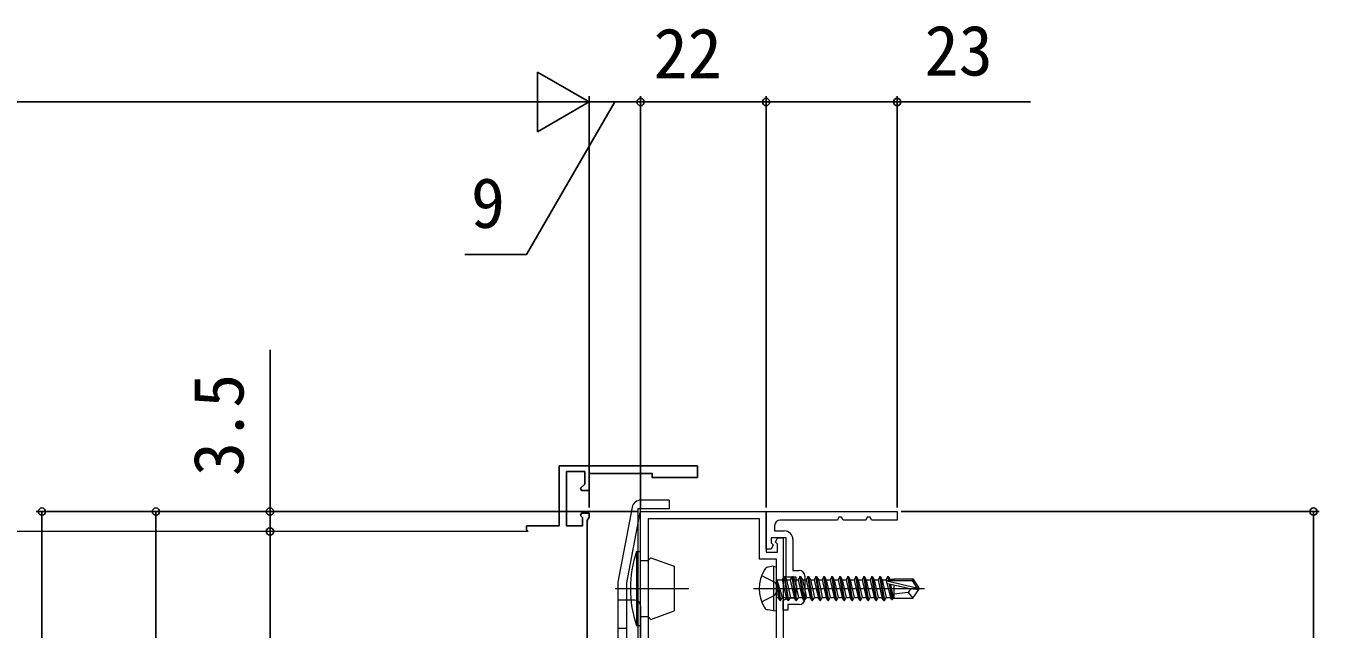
# Model space of a CAD drawing. Units: millimetres, scale not verified. Extents: x -525 to 525, y -783 to 779.
# Drawn here: x 66.8 to 293.7, y -227.7 to -122 of the extents above; entities that cross this region are included whole.
import ezdxf
from ezdxf.enums import TextEntityAlignment as Align

# ---------------------------------------------------------------- set-up
doc = ezdxf.new("R2010")
doc.units = ezdxf.units.MM
doc.header["$LTSCALE"] = 4
doc.layers.add('0-3_YKK_11E', color=7, linetype='Continuous')
doc.layers.add('0-6_YKK_D', color=6, linetype='Continuous')
doc.layers.add('0-4_YKK_12', color=2, linetype='Continuous', lineweight=18)
doc.layers.add('0-5_YKK_13', color=4, linetype='Continuous', lineweight=18)
doc.styles.add('ＭＳ ゴシック', font='')
doc.styles.get('ＭＳ ゴシック').set_extended_font_data('MS Gothic')

msp = doc.modelspace()

# ---------------------------------------------------------------- linework, layer by layer
at = {"layer": '0-3_YKK_11E'}
for p, q in [((160.354, -199.13), (184.654, -199.13)), ((160.354, -209.63), (160.354, -199.13)), ((184.654, -199.13), (184.654, -201.13)), ((154.654, -209.63), (160.354, -209.63)), ((154.654, -210.33), (154.654, -209.63)), ((154.954, -210.63), (154.654, -210.33))]:
    msp.add_line(p, q, dxfattribs=at)
msp.add_lwpolyline([(184.654, -201.13), (176.654, -201.13), (176.654, -200.43), (165.654, -200.43), (165.654, -203.43), (164.278, -203.43), (164.118, -203.042), (164.854, -202.305), (164.854, -200.13), (161.654, -200.13), (161.654, -209.63), (164.454, -209.63), (164.454, -208.154), (164.118, -207.817), (164.278, -207.43), (165.654, -207.43), (165.654, -208.13), (165.454, -208.412), (165.254, -208.695), (165.254, -254.63), (164.701, -254.63)], dxfattribs=at)
at = {"layer": '0-4_YKK_12', "color": 211}
msp.add_line((203.454, -218.43), (203.454, -222.43), dxfattribs=at)
for points in [[(174.654, -263.63), (174.654, -207.13), (196.654, -207.13), (196.654, -214.23), (198.654, -214.23), (198.654, -212.854), (198.292, -212.492), (198.654, -211.73), (199.654, -211.73), (199.654, -277.562)], [(196.654, -207.13), (219.654, -207.13), (219.654, -208.63), (215.154, -208.63), (214.899, -208.13), (214.409, -208.13), (214.154, -208.63), (210.154, -208.63), (209.899, -208.13), (209.409, -208.13), (209.154, -208.63), (199.154, -208.63)], [(202.454, -223.43), (200.454, -223.43), (200.454, -224.43), (199.654, -224.43), (199.654, -222.73), (200.454, -222.23), (201.954, -222.23), (201.954, -220.888), (202.074, -220.705), (202.074, -220.155), (201.954, -219.971), (201.954, -218.63), (200.154, -218.63), (200.154, -211.73), (197.554, -211.73), (197.554, -212.605), (197.916, -212.967), (197.554, -213.73), (196.654, -213.73), (196.654, -207.13)], [(198.154, -209.63), (198.154, -210.53), (199.854, -210.53)], [(201.354, -212.03), (201.354, -217.43), (202.454, -217.43)]]:
    msp.add_lwpolyline(points, dxfattribs=at)
msp.add_lwpolyline([(176.054, -264.43), (176.054, -208.33), (195.454, -208.33), (195.454, -215.43), (198.454, -215.43), (198.454, -231.33), (198.154, -231.63), (198.154, -236.63), (198.454, -236.93), (198.454, -249.33), (198.154, -249.63), (198.154, -264.43), (191.454, -264.43), (191.154, -264.13), (183.154, -264.13), (182.854, -264.43)], close=True, dxfattribs=at)
for centre, radius, start, end in [((199.154, -209.63), 1, 90.00001, 179.99999), ((199.854, -212.03), 1.5, 0.00001, 89.99999), ((202.454, -218.43), 1, 0.00001, 89.99999), ((202.454, -222.43), 1, 270.00001, 359.99999)]:
    msp.add_arc(centre, radius, start, end, dxfattribs=at)
at = {"layer": '0-5_YKK_13'}
for p, q in [((179.654, -205.13), (174.654, -205.13)), ((179.654, -205.13), (179.654, -206.63)), ((174.654, -206.63), (172.154, -219.63)), ((179.654, -206.63), (174.654, -206.63)), ((174.654, -317.63), (174.654, -206.63)), ((154.954, -210.63), (-13.846, -210.63)), ((173.94, -214.13), (174.654, -214.13)), ((173.94, -214.13), (173.94, -227.13)), ((174.654, -227.13), (174.654, -214.13)), ((180.554, -216.722), (180.554, -224.537)), ((197.954, -216.718), (196.979, -216.89)), ((197.954, -216.718), (197.954, -224.541)), ((197.954, -216.718), (198.454, -216.806)), ((198.454, -216.806), (198.454, -224.453)), ((172.154, -219.63), (172.154, -225.63)), ((199.104, -222.73), (198.504, -219.13)), ((198.504, -219.13), (198.604, -219.13)), ((198.504, -219.13), (198.786, -222.18)), ((198.604, -219.13), (199.204, -222.73)), ((199.522, -222.18), (198.604, -219.13)), ((198.654, -219.08), (199.486, -219.08)), ((199.804, -218.53), (199.486, -219.08)), ((199.486, -219.08), (200.186, -222.18)), ((200.504, -222.73), (199.804, -218.53)), ((199.804, -218.53), (199.904, -218.53)), ((199.904, -218.53), (200.222, -219.08)), ((199.904, -218.53), (200.604, -222.73)), ((200.222, -219.08), (200.922, -222.18)), ((200.222, -219.08), (200.886, -219.08)), ((201.204, -218.53), (200.886, -219.08)), ((200.886, -219.08), (201.586, -222.18)), ((201.904, -222.73), (201.204, -218.53)), ((201.204, -218.53), (201.304, -218.53)), ((201.304, -218.53), (202.004, -222.73)), ((201.622, -219.08), (202.286, -219.08)), ((202.604, -218.53), (202.286, -219.08)), ((202.286, -219.08), (202.986, -222.18)), ((203.304, -222.73), (202.604, -218.53)), ((202.604, -218.53), (202.704, -218.53)), ((202.704, -218.53), (203.404, -222.73)), ((203.022, -219.08), (203.686, -219.08)), ((204.004, -218.53), (203.686, -219.08)), ((203.686, -219.08), (204.386, -222.18)), ((204.704, -222.73), (204.004, -218.53)), ((204.004, -218.53), (204.104, -218.53)), ((204.104, -218.53), (204.804, -222.73)), ((204.422, -219.08), (205.086, -219.08)), ((205.404, -218.53), (205.086, -219.08)), ((205.086, -219.08), (205.786, -222.18)), ((206.104, -222.73), (205.404, -218.53)), ((205.404, -218.53), (205.504, -218.53)), ((205.504, -218.53), (206.204, -222.73)), ((205.822, -219.08), (206.486, -219.08)), ((206.804, -218.53), (206.486, -219.08)), ((206.486, -219.08), (207.186, -222.18)), ((207.504, -222.73), (206.804, -218.53)), ((206.904, -218.53), (207.222, -219.08)), ((207.222, -219.08), (207.572, -220.63)), ((207.222, -219.08), (207.886, -219.08)), ((208.204, -218.53), (207.886, -219.08)), ((207.886, -219.08), (208.586, -222.18)), ((208.904, -222.73), (208.204, -218.53)), ((208.304, -218.53), (208.622, -219.08)), ((208.622, -219.08), (208.972, -220.63)), ((208.622, -219.08), (209.286, -219.08)), ((209.604, -218.53), (209.286, -219.08)), ((209.286, -219.08), (209.986, -222.18)), ((210.304, -222.73), (209.604, -218.53)), ((209.704, -218.53), (210.022, -219.08)), ((210.022, -219.08), (210.372, -220.63)), ((210.022, -219.08), (210.686, -219.08)), ((211.004, -218.53), (210.686, -219.08)), ((210.686, -219.08), (211.386, -222.18)), ((211.704, -222.73), (211.004, -218.53)), ((211.104, -218.53), (211.422, -219.08)), ((211.422, -219.08), (212.122, -222.18)), ((212.404, -218.53), (212.086, -219.08)), ((212.404, -218.53), (212.504, -218.53)), ((213.104, -222.73), (212.404, -218.53)), ((212.504, -218.53), (212.822, -219.08)), ((212.822, -219.08), (213.522, -222.18)), ((213.804, -218.53), (213.486, -219.08)), ((213.804, -218.53), (213.904, -218.53)), ((214.504, -222.73), (213.804, -218.53)), ((213.904, -218.53), (214.222, -219.08)), ((214.222, -219.08), (214.922, -222.18)), ((215.204, -218.53), (214.886, -219.08)), ((215.204, -218.53), (215.304, -218.53)), ((215.904, -222.73), (215.204, -218.53)), ((215.304, -218.53), (215.622, -219.08)), ((215.622, -219.08), (216.322, -222.18)), ((216.604, -218.53), (216.286, -219.08)), ((216.604, -218.53), (216.704, -218.53)), ((217.304, -222.73), (216.604, -218.53)), ((216.704, -218.53), (217.022, -219.08)), ((217.022, -219.08), (217.722, -222.18)), ((217.022, -219.08), (217.686, -219.08)), ((218.004, -218.53), (217.686, -219.08)), ((217.686, -219.08), (217.769, -219.393)), ((217.841, -219.667), (218.502, -222.18)), ((217.844, -219.286), (223.092, -220.48)), ((217.947, -219.72), (221.948, -220.63)), ((218.004, -218.53), (218.126, -219.23)), ((218.104, -218.53), (218.226, -219.23)), ((218.223, -219.783), (218.704, -222.53)), ((218.327, -219.806), (218.804, -222.53)), ((218.346, -218.95), (219.054, -218.95)), ((218.346, -218.95), (218.395, -219.23)), ((218.502, -219.846), (218.931, -222.31)), ((219.054, -218.93), (222.408, -218.93)), ((219.054, -218.93), (219.054, -219.23)), ((222.408, -218.93), (222.249, -219.23)), ((222.408, -218.93), (223.454, -220.48)), ((170.168, -220.63), (183.1, -220.63)), ((194.454, -220.63), (224.454, -220.63)), ((198.654, -222.18), (198.786, -222.18)), ((199.104, -222.73), (198.786, -222.18)), ((199.204, -222.73), (199.522, -222.18)), ((199.522, -222.18), (200.186, -222.18)), ((200.504, -222.73), (200.186, -222.18)), ((200.604, -222.73), (200.922, -222.18)), ((200.922, -222.18), (201.586, -222.18)), ((201.904, -222.73), (201.586, -222.18)), ((202.004, -222.73), (202.322, -222.18)), ((202.322, -222.18), (202.986, -222.18)), ((203.304, -222.73), (202.986, -222.18)), ((203.404, -222.73), (203.722, -222.18)), ((203.722, -222.18), (204.386, -222.18)), ((204.704, -222.73), (204.386, -222.18)), ((204.804, -222.73), (205.122, -222.18)), ((205.122, -222.18), (205.786, -222.18)), ((206.104, -222.73), (205.786, -222.18)), ((206.172, -220.63), (206.522, -222.18)), ((206.204, -222.73), (206.522, -222.18)), ((206.522, -222.18), (207.186, -222.18)), ((207.504, -222.73), (207.186, -222.18)), ((207.604, -222.73), (207.922, -222.18)), ((208.904, -222.73), (208.586, -222.18)), ((209.004, -222.73), (209.322, -222.18)), ((210.304, -222.73), (209.986, -222.18)), ((210.404, -222.73), (210.722, -222.18)), ((211.704, -222.73), (211.386, -222.18)), ((211.804, -222.73), (212.122, -222.18)), ((212.122, -222.18), (212.786, -222.18)), ((213.104, -222.73), (212.786, -222.18)), ((213.522, -222.18), (214.186, -222.18)), ((214.504, -222.73), (214.186, -222.18)), ((214.922, -222.18), (215.586, -222.18)), ((215.904, -222.73), (215.586, -222.18)), ((216.322, -222.18), (216.986, -222.18)), ((217.304, -222.73), (216.986, -222.18)), ((217.722, -222.18), (218.502, -222.18)), ((218.704, -222.53), (218.502, -222.18)), ((219.054, -220.085), (219.054, -222.33)), ((221.554, -221.33), (222.408, -222.33)), ((221.948, -220.63), (223.454, -220.63)), ((221.948, -220.63), (223.454, -220.78)), ((222.408, -222.33), (223.454, -220.78)), ((223.092, -220.48), (223.454, -220.48)), ((223.454, -220.78), (223.454, -220.48)), ((173.654, -222.63), (170.654, -222.63)), ((174.654, -223.63), (174.654, -253.63)), ((197.954, -224.541), (196.979, -224.37)), ((197.954, -224.541), (198.454, -224.453)), ((199.104, -222.73), (199.204, -222.73)), ((199.104, -222.73), (199.204, -222.73)), ((200.504, -222.73), (200.604, -222.73)), ((201.904, -222.73), (202.004, -222.73)), ((203.304, -222.73), (203.404, -222.73)), ((204.704, -222.73), (204.804, -222.73)), ((206.104, -222.73), (206.204, -222.73)), ((207.504, -222.73), (207.604, -222.73)), ((208.904, -222.73), (209.004, -222.73)), ((210.304, -222.73), (210.404, -222.73)), ((211.704, -222.73), (211.804, -222.73)), ((213.104, -222.73), (213.204, -222.73)), ((214.504, -222.73), (214.604, -222.73)), ((215.904, -222.73), (216.004, -222.73)), ((217.304, -222.73), (217.404, -222.73)), ((218.704, -222.53), (218.804, -222.53)), ((218.804, -222.53), (218.931, -222.31)), ((218.931, -222.31), (219.054, -222.31)), ((219.054, -222.33), (222.408, -222.33)), ((172.154, -225.63), (172.154, -232.58)), ((174.654, -227.13), (174.654, -225.53)), ((172.154, -227.63), (170.654, -227.63)), ((174.654, -227.13), (173.94, -227.13))]:
    msp.add_line(p, q, dxfattribs=at)
for points in [[(173.181, -206.346), (170.654, -219.487), (170.654, -261.63)], [(174.654, -206.63), (174.154, -206.63), (174.154, -317.63)], [(174.654, -215.73), (175.954, -215.73), (176.454, -215.23), (180.554, -216.722)], [(195.874, -218.33), (198.191, -219.485), (198.8, -220.63)], [(201.304, -218.53), (201.622, -219.08), (202.322, -222.18)], [(202.704, -218.53), (203.022, -219.08), (203.722, -222.18)], [(204.104, -218.53), (204.422, -219.08), (205.122, -222.18)], [(205.504, -218.53), (205.822, -219.08), (206.172, -220.63)], [(206.804, -218.53), (206.904, -218.53), (207.604, -222.73)], [(208.204, -218.53), (208.304, -218.53), (209.004, -222.73)], [(209.604, -218.53), (209.704, -218.53), (210.404, -222.73)], [(211.004, -218.53), (211.104, -218.53), (211.804, -222.73)], [(211.422, -219.08), (212.086, -219.08), (212.786, -222.18)], [(212.504, -218.53), (213.204, -222.73), (213.522, -222.18)], [(212.822, -219.08), (213.486, -219.08), (214.186, -222.18)], [(213.904, -218.53), (214.604, -222.73), (214.922, -222.18)], [(214.222, -219.08), (214.886, -219.08), (215.586, -222.18)], [(215.304, -218.53), (216.004, -222.73), (216.322, -222.18)], [(215.622, -219.08), (216.286, -219.08), (216.986, -222.18)], [(216.704, -218.53), (217.404, -222.73), (217.722, -222.18)], [(218.002, -219.23), (222.249, -219.23), (223.092, -220.48)], [(218.004, -218.53), (218.104, -218.53), (218.346, -218.95)], [(195.874, -222.93), (198.191, -221.775), (198.8, -220.63)], [(207.572, -220.63), (207.922, -222.18), (208.586, -222.18)], [(208.972, -220.63), (209.322, -222.18), (209.986, -222.18)], [(210.372, -220.63), (210.722, -222.18), (211.386, -222.18)], [(222.055, -220.63), (221.554, -221.33), (219.054, -221.58)], [(174.654, -225.53), (175.954, -225.53), (176.454, -226.03), (180.554, -224.537)]]:
    msp.add_lwpolyline(points, dxfattribs=at)
for centre, radius, start, end in [((174.654, -206.63), 1.5, 90, 169.11447), ((192.854, -220.63), 20, 161.03441, 198.96556), ((201.954, -220.63), 6.5, 149.36409, 210.63591), ((197.136, -217.776), 0.9, 100, 149.36409), ((198.654, -218.88), 0.2, 180, 270), ((218.002, -219.478), 0.248, 90, 257.19096), ((198.654, -222.38), 0.2, 90, 180), ((173.654, -223.63), 1, 0, 90), ((197.136, -223.483), 0.9, 210.63591, 260)]:
    msp.add_arc(centre, radius, start, end, dxfattribs=at)
at = {"layer": '0-6_YKK_D'}
for p, q in [((165.654, -135.33), (156.561, -130.08)), ((156.561, -130.08), (156.561, -140.58)), ((155.154, -135.33), (-181.846, -135.33)), ((165.654, -135.33), (147.467, -135.33)), ((165.654, -135.33), (156.561, -140.58)), ((165.654, -206.43), (165.654, -134.33)), ((165.654, -206.43), (165.654, -134.33)), ((165.654, -135.33), (174.654, -135.33)), ((174.654, -206.63), (174.654, -134.33)), ((174.654, -206.427), (174.654, -134.33)), ((174.654, -135.33), (196.654, -135.33)), ((196.654, -206.427), (196.654, -134.33)), ((196.654, -206.43), (196.654, -134.33)), ((219.654, -206.43), (219.654, -134.33)), ((109.654, -207.13), (109.654, -178.802)), ((174.154, -207.13), (68.654, -207.13)), ((69.654, -207.13), (69.654, -319.13)), ((174.127, -207.13), (88.654, -207.13)), ((89.654, -293.63), (89.654, -207.13)), ((174.154, -207.13), (108.654, -207.13)), ((109.654, -210.63), (109.654, -207.13)), ((220.351, -207.13), (293.654, -207.13)), ((292.654, -317.63), (292.654, -207.13)), ((109.654, -210.63), (109.654, -213.18)), ((109.654, -210.63), (109.654, -280.63))]:
    msp.add_line(p, q, dxfattribs=at)
for points in [[(170.154, -135.33), (154.66, -162.045), (143.842, -162.045)], [(196.654, -135.33), (219.654, -135.33), (243.022, -135.33)]]:
    msp.add_lwpolyline(points, dxfattribs=at)
for centre in [(174.654, -135.33), (174.654, -135.33), (196.654, -135.33), (196.654, -135.33), (219.654, -135.33), (69.654, -207.13), (89.654, -207.13), (109.654, -207.13), (292.654, -207.13), (109.654, -210.63), (109.654, -210.63)]:
    msp.add_circle(centre, 0.637, dxfattribs=at)

# ---------------------------------------------------------------- texts
at = {"layer": '0-6_YKK_D', "style": 'ＭＳ ゴシック'}
for s, p in [('23', (224.454, -133.33)), ('22', (176.927, -133.83)), ('9', (144.887, -160.045))]:
    msp.add_text(s, height=8.798, dxfattribs=at).set_placement(p, align=Align.BOTTOM_LEFT)
msp.add_text('3.5', height=8.798, rotation=90, dxfattribs=at).set_placement((107.654, -200.916), align=Align.BOTTOM_LEFT)

doc.saveas('drawing.dxf')
